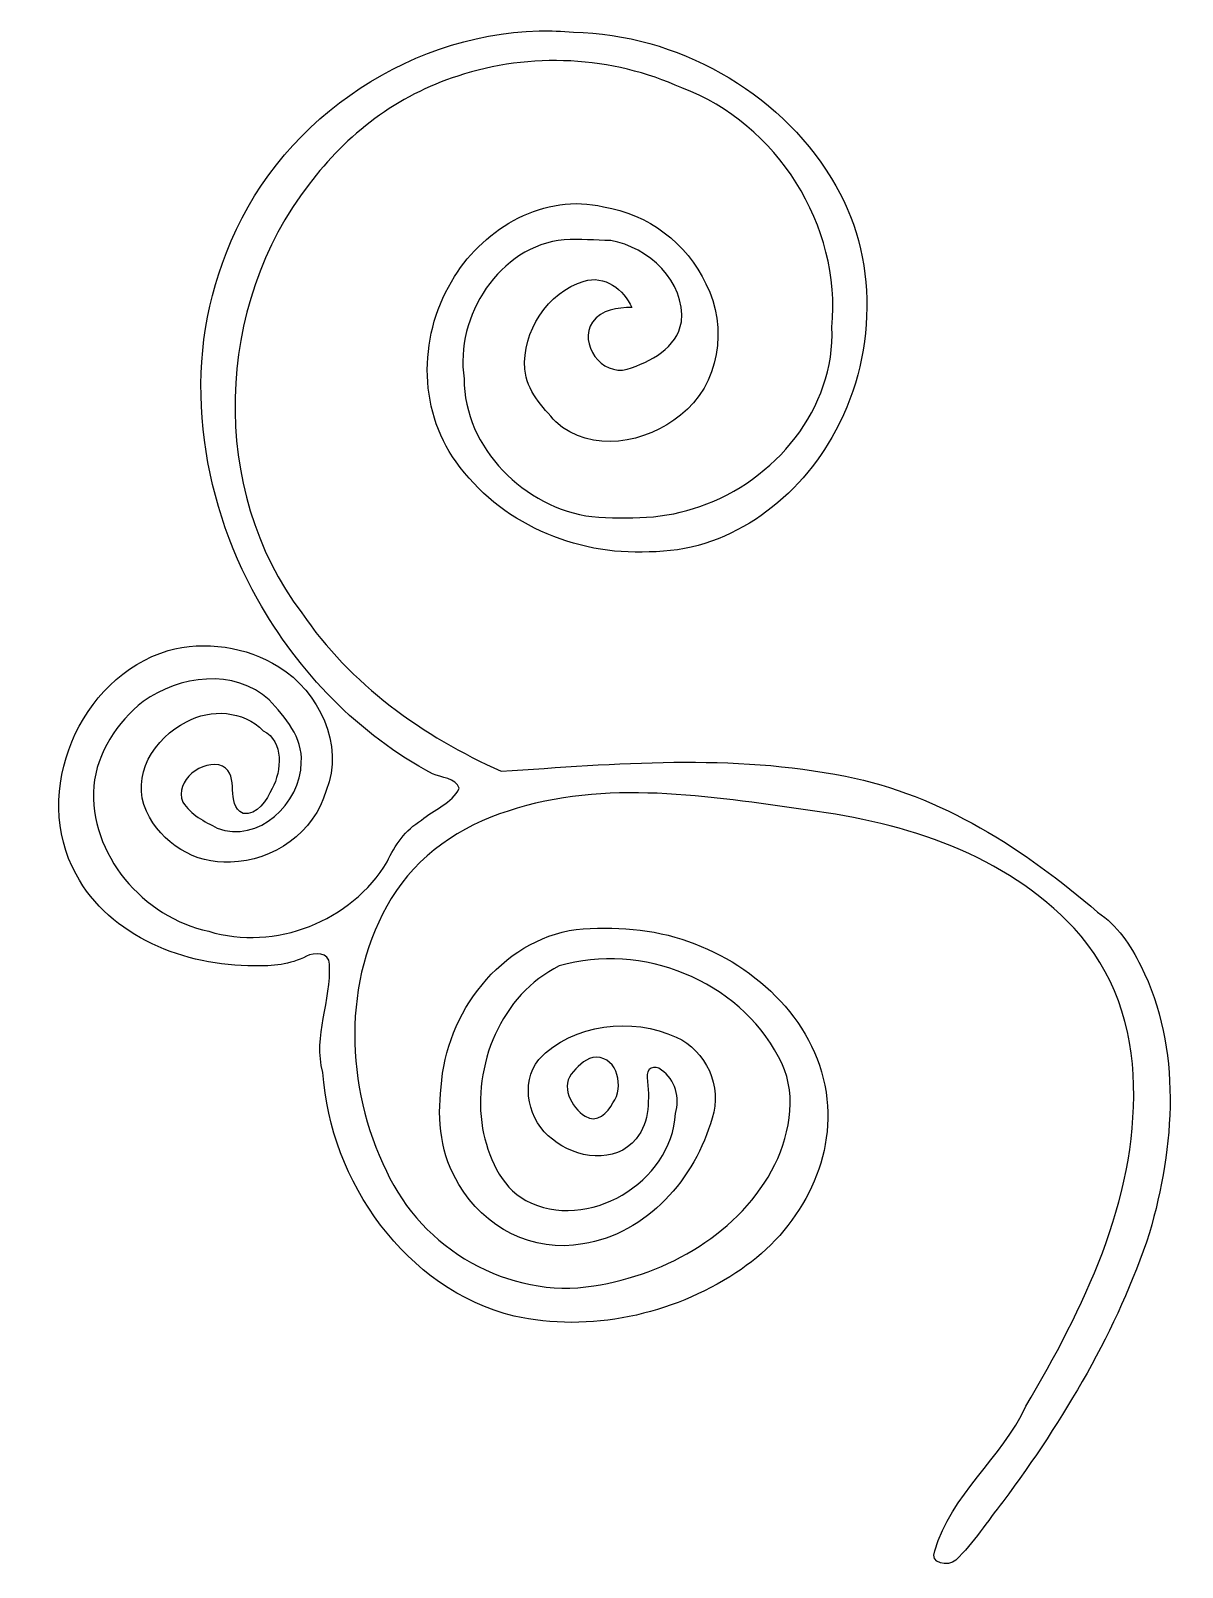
# Model space of a CAD drawing. Header units: centimetres. Extents: x -8.4 to 5.7, y -11.3 to 7.5.
import ezdxf

# ---------------------------------------------------------------- set-up
doc = ezdxf.new("R2010")
doc.units = ezdxf.units.CM
doc.header["$MEASUREMENT"] = 0
doc.layers.add('Layer 1', color=7, linetype='Continuous')

msp = doc.modelspace()

# ---------------------------------------------------------------- linework, layer by layer
at = {"layer": 'Layer 1'}
for points, knots in [([(-2.16132, 7.50424), (-3.82474, 7.4637), (-5.39413, 6.35021), (-5.98025, 4.79744), (-5.98025, 4.79744), (-6.53519, 3.42763), (-6.31523, 1.82738), (-5.59978, 0.56218), (-5.59978, 0.56218), (-5.10163, -0.32778), (-4.3653, -1.09207), (-3.46191, -1.57096), (-3.46191, -1.57096), (-3.35638, -1.61491), (-3.17772, -1.62599), (-3.13614, -1.7479), (-3.13614, -1.7479), (-3.22266, -1.93428), (-3.45027, -2.00839), (-3.59916, -2.13816), (-3.59916, -2.13816), (-3.79199, -2.25686), (-3.92545, -2.444), (-4.01671, -2.64583), (-4.01671, -2.64583), (-4.44966, -3.37177), (-5.38918, -3.74212), (-6.19775, -3.49459), (-6.19775, -3.49459), (-6.99566, -3.3267), (-7.66446, -2.55345), (-7.60346, -1.71979), (-7.60346, -1.71979), (-7.56091, -1.3159), (-7.32106, -0.93673), (-6.99988, -0.68957), (-6.99988, -0.68957), (-6.56248, -0.36748), (-5.88094, -0.28205), (-5.45786, -0.66725), (-5.45786, -0.66725), (-5.26528, -0.8819), (-5.04576, -1.1261), (-5.06677, -1.43454), (-5.06677, -1.43454), (-5.07071, -1.92866), (-5.59441, -2.43028), (-6.09451, -2.23408), (-6.09451, -2.23408), (-6.24852, -2.15348), (-6.41978, -2.071), (-6.51371, -1.91658), (-6.51371, -1.91658), (-6.62342, -1.65794), (-6.27067, -1.38237), (-6.02837, -1.47588), (-6.02837, -1.47588), (-5.80706, -1.59389), (-6.00454, -1.94394), (-5.77867, -2.05548), (-5.77867, -2.05548), (-5.60056, -2.08614), (-5.4905, -1.88368), (-5.42148, -1.75121), (-5.42148, -1.75121), (-5.30792, -1.53042), (-5.27627, -1.18122), (-5.53062, -1.04428), (-5.53062, -1.04428), (-5.77455, -0.79751), (-6.17228, -0.77141), (-6.47072, -0.93679), (-6.47072, -0.93679), (-6.86106, -1.12239), (-7.15889, -1.60715), (-6.95689, -2.02737), (-6.95689, -2.02737), (-6.78201, -2.42009), (-6.36231, -2.67605), (-5.93163, -2.6494), (-5.93163, -2.6494), (-5.40808, -2.64013), (-4.90537, -2.28414), (-4.7625, -1.77684), (-4.7625, -1.77684), (-4.53902, -1.21382), (-4.85097, -0.56656), (-5.3421, -0.26293), (-5.3421, -0.26293), (-5.73746, -0.01507), (-6.24682, 0.05978), (-6.69479, -0.06615), (-6.69479, -0.06615), (-7.77751, -0.3925), (-8.37289, -1.79962), (-7.81926, -2.7988), (-7.81926, -2.7988), (-7.40284, -3.5675), (-6.48425, -3.91997), (-5.64141, -3.91749), (-5.64141, -3.91749), (-5.42066, -3.92343), (-5.20139, -3.90261), (-5.00393, -3.79925), (-5.00393, -3.79925), (-4.90716, -3.75389), (-4.72483, -3.74712), (-4.72281, -3.89764), (-4.72281, -3.89764), (-4.69601, -4.33835), (-4.92429, -4.77942), (-4.80301, -5.21891), (-4.80301, -5.21891), (-4.71309, -6.55341), (-3.7892, -7.86778), (-2.46559, -8.19712), (-2.46559, -8.19712), (-1.54152, -8.40138), (-0.53996, -8.18096), (0.24283, -7.66824), (0.24283, -7.66824), (0.94384, -7.22126), (1.45203, -6.39978), (1.35682, -5.5455), (1.35682, -5.5455), (1.25853, -4.63016), (0.50455, -3.91063), (-0.33498, -3.62005), (-0.33498, -3.62005), (-0.77077, -3.46027), (-1.24798, -3.43473), (-1.70798, -3.47202), (-1.70798, -3.47202), (-2.63094, -3.6064), (-3.30191, -4.49624), (-3.35657, -5.39912), (-3.35657, -5.39912), (-3.40877, -5.80458), (-3.36083, -6.23441), (-3.14027, -6.5873), (-3.14027, -6.5873), (-2.84465, -7.10673), (-2.22357, -7.43223), (-1.62658, -7.31231), (-1.62658, -7.31231), (-0.8439, -7.19588), (-0.25128, -6.51033), (-0.04663, -5.77716), (-0.04663, -5.77716), (0.08196, -5.39287), (-0.11845, -4.95231), (-0.48452, -4.78896), (-0.48452, -4.78896), (-1.0244, -4.53922), (-1.74379, -4.62122), (-2.1638, -5.05933), (-2.1638, -5.05933), (-2.40085, -5.35557), (-2.28725, -5.82018), (-1.99595, -6.03663), (-1.99595, -6.03663), (-1.71685, -6.27224), (-1.22493, -6.34291), (-0.974, -6.03085), (-0.974, -6.03085), (-0.80296, -5.82152), (-0.81369, -5.53493), (-0.83923, -5.28257), (-0.83923, -5.28257), (-0.85849, -5.17294), (-0.74457, -5.11538), (-0.66642, -5.18997), (-0.66642, -5.18997), (-0.49432, -5.30399), (-0.43546, -5.52999), (-0.49361, -5.72161), (-0.49361, -5.72161), (-0.53574, -6.56157), (-1.57469, -7.18165), (-2.3242, -6.78326), (-2.3242, -6.78326), (-2.63915, -6.6089), (-2.78377, -6.23906), (-2.85171, -5.90269), (-2.85171, -5.90269), (-2.97803, -5.14187), (-2.62601, -4.26512), (-1.91327, -3.91831), (-1.91327, -3.91831), (-0.91155, -3.62227), (0.27999, -4.09718), (0.76481, -5.02956), (0.76481, -5.02956), (1.00189, -5.43538), (0.91268, -5.94359), (0.72099, -6.34587), (0.72099, -6.34587), (0.30148, -7.17897), (-0.5937, -7.6869), (-1.49242, -7.82671), (-1.49242, -7.82671), (-2.52844, -7.99547), (-3.59688, -7.37052), (-4.02458, -6.42707), (-4.02458, -6.42707), (-4.5322, -5.4006), (-4.57371, -4.09066), (-3.96627, -3.0948), (-3.96627, -3.0948), (-3.6529, -2.56862), (-3.11457, -2.20665), (-2.53802, -2.02571), (-2.53802, -2.02571), (-1.35535, -1.63544), (-0.0815, -1.84215), (1.12412, -2.0164), (1.12412, -2.0164), (2.31561, -2.16563), (3.54088, -2.5575), (4.37637, -3.45777), (4.37637, -3.45777), (4.85706, -3.9703), (5.10012, -4.67506), (5.10402, -5.37516), (5.10402, -5.37516), (5.14172, -6.79231), (4.48834, -8.10804), (3.7885, -9.29762), (3.7885, -9.29762), (3.49609, -9.93079), (2.87237, -10.37742), (2.6756, -11.06372), (2.6756, -11.06372), (2.60582, -11.21777), (2.83937, -11.26496), (2.93109, -11.17782), (2.93109, -11.17782), (3.15068, -10.96995), (3.31609, -10.69961), (3.50855, -10.46349), (3.50855, -10.46349), (4.25082, -9.45947), (4.90848, -8.37028), (5.29828, -7.18013), (5.29828, -7.18013), (5.60464, -6.1248), (5.69939, -4.92841), (5.19327, -3.91831), (5.19327, -3.91831), (5.06731, -3.66328), (4.90526, -3.42313), (4.66504, -3.26072), (4.66504, -3.26072), (3.77427, -2.49458), (2.75266, -1.83063), (1.58502, -1.60073), (1.58502, -1.60073), (0.20047, -1.32286), (-1.2244, -1.44521), (-2.62268, -1.54037), (-2.62268, -1.54037), (-3.58026, -1.1134), (-4.47057, -0.47504), (-5.06098, 0.39605), (-5.06098, 0.39605), (-6.19961, 1.89763), (-6.12363, 4.16103), (-4.97016, 5.63157), (-4.97016, 5.63157), (-4.51835, 6.23954), (-3.88541, 6.72247), (-3.15486, 6.95285), (-3.15486, 6.95285), (-2.27009, 7.25039), (-1.26705, 7.19621), (-0.41611, 6.80904), (-0.41611, 6.80904), (0.74698, 6.37574), (1.53684, 5.12289), (1.41717, 3.88441), (1.41717, 3.88441), (1.46366, 2.89392), (0.71615, 2.00563), (-0.19535, 1.69632), (-0.19535, 1.69632), (-0.61334, 1.54052), (-1.07434, 1.53983), (-1.51444, 1.57078), (-1.51444, 1.57078), (-2.33586, 1.67554), (-3.07549, 2.40653), (-3.07743, 3.25603), (-3.07743, 3.25603), (-3.19184, 4.01636), (-2.64648, 4.87748), (-1.85208, 4.95432), (-1.85208, 4.95432), (-1.6617, 4.95766), (-1.47319, 4.95388), (-1.28488, 4.94275), (-1.28488, 4.94275), (-0.82509, 4.86691), (-0.37046, 4.44225), (-0.42168, 3.95139), (-0.42168, 3.95139), (-0.47462, 3.62918), (-0.80053, 3.46237), (-1.08314, 3.37261), (-1.08314, 3.37261), (-1.39382, 3.28832), (-1.68618, 3.68276), (-1.50647, 3.94891), (-1.50647, 3.94891), (-1.40248, 4.10013), (-1.19838, 4.12648), (-1.02857, 4.12502), (-1.02857, 4.12502), (-1.12147, 4.34946), (-1.36396, 4.52532), (-1.61148, 4.44831), (-1.61148, 4.44831), (-2.0539, 4.31204), (-2.37089, 3.83133), (-2.33412, 3.37096), (-2.33412, 3.37096), (-2.31218, 3.10946), (-2.12137, 2.91263), (-1.95626, 2.72769), (-1.95626, 2.72769), (-1.52971, 2.33849), (-0.84403, 2.46745), (-0.43321, 2.81029), (-0.43321, 2.81029), (0.04406, 3.1773), (0.1506, 3.88906), (-0.12118, 4.41522), (-0.12118, 4.41522), (-0.35069, 4.91153), (-0.83359, 5.27125), (-1.37418, 5.35616), (-1.37418, 5.35616), (-2.08873, 5.53141), (-2.82344, 5.10167), (-3.19268, 4.50299), (-3.19268, 4.50299), (-3.62798, 3.83449), (-3.65349, 2.89174), (-3.17417, 2.24069), (-3.17417, 2.24069), (-2.65186, 1.49831), (-1.72054, 1.09059), (-0.8169, 1.14184), (-0.8169, 1.14184), (0.12384, 1.13326), (0.96416, 1.74154), (1.41518, 2.53759), (1.41518, 2.53759), (1.97167, 3.49104), (2.00548, 4.7607), (1.41221, 5.7026), (1.41221, 5.7026), (0.75203, 6.78321), (-0.47798, 7.45956), (-1.73872, 7.49151), (-1.73872, 7.49151), (-1.87921, 7.50411), (-2.02033, 7.50747), (-2.16132, 7.50424)], [0, 0, 0, 0, 0.01075269, 0.01075269, 0.01075269, 0.01075269, 0.02150538, 0.02150538, 0.02150538, 0.02150538, 0.03225806, 0.03225806, 0.03225806, 0.03225806, 0.04301075, 0.04301075, 0.04301075, 0.04301075, 0.05376344, 0.05376344, 0.05376344, 0.05376344, 0.06451613, 0.06451613, 0.06451613, 0.06451613, 0.07526882, 0.07526882, 0.07526882, 0.07526882, 0.08602151, 0.08602151, 0.08602151, 0.08602151, 0.09677419, 0.09677419, 0.09677419, 0.09677419, 0.10752688, 0.10752688, 0.10752688, 0.10752688, 0.11827957, 0.11827957, 0.11827957, 0.11827957, 0.12903226, 0.12903226, 0.12903226, 0.12903226, 0.13978495, 0.13978495, 0.13978495, 0.13978495, 0.15053763, 0.15053763, 0.15053763, 0.15053763, 0.16129032, 0.16129032, 0.16129032, 0.16129032, 0.17204301, 0.17204301, 0.17204301, 0.17204301, 0.1827957, 0.1827957, 0.1827957, 0.1827957, 0.19354839, 0.19354839, 0.19354839, 0.19354839, 0.20430108, 0.20430108, 0.20430108, 0.20430108, 0.21505376, 0.21505376, 0.21505376, 0.21505376, 0.22580645, 0.22580645, 0.22580645, 0.22580645, 0.23655914, 0.23655914, 0.23655914, 0.23655914, 0.24731183, 0.24731183, 0.24731183, 0.24731183, 0.25806452, 0.25806452, 0.25806452, 0.25806452, 0.2688172, 0.2688172, 0.2688172, 0.2688172, 0.27956989, 0.27956989, 0.27956989, 0.27956989, 0.29032258, 0.29032258, 0.29032258, 0.29032258, 0.30107527, 0.30107527, 0.30107527, 0.30107527, 0.31182796, 0.31182796, 0.31182796, 0.31182796, 0.32258065, 0.32258065, 0.32258065, 0.32258065, 0.33333333, 0.33333333, 0.33333333, 0.33333333, 0.34408602, 0.34408602, 0.34408602, 0.34408602, 0.35483871, 0.35483871, 0.35483871, 0.35483871, 0.3655914, 0.3655914, 0.3655914, 0.3655914, 0.37634409, 0.37634409, 0.37634409, 0.37634409, 0.38709677, 0.38709677, 0.38709677, 0.38709677, 0.39784946, 0.39784946, 0.39784946, 0.39784946, 0.40860215, 0.40860215, 0.40860215, 0.40860215, 0.41935484, 0.41935484, 0.41935484, 0.41935484, 0.43010753, 0.43010753, 0.43010753, 0.43010753, 0.44086022, 0.44086022, 0.44086022, 0.44086022, 0.4516129, 0.4516129, 0.4516129, 0.4516129, 0.46236559, 0.46236559, 0.46236559, 0.46236559, 0.47311828, 0.47311828, 0.47311828, 0.47311828, 0.48387097, 0.48387097, 0.48387097, 0.48387097, 0.49462366, 0.49462366, 0.49462366, 0.49462366, 0.50537634, 0.50537634, 0.50537634, 0.50537634, 0.51612903, 0.51612903, 0.51612903, 0.51612903, 0.52688172, 0.52688172, 0.52688172, 0.52688172, 0.53763441, 0.53763441, 0.53763441, 0.53763441, 0.5483871, 0.5483871, 0.5483871, 0.5483871, 0.55913978, 0.55913978, 0.55913978, 0.55913978, 0.56989247, 0.56989247, 0.56989247, 0.56989247, 0.58064516, 0.58064516, 0.58064516, 0.58064516, 0.59139785, 0.59139785, 0.59139785, 0.59139785, 0.60215054, 0.60215054, 0.60215054, 0.60215054, 0.61290323, 0.61290323, 0.61290323, 0.61290323, 0.62365591, 0.62365591, 0.62365591, 0.62365591, 0.6344086, 0.6344086, 0.6344086, 0.6344086, 0.64516129, 0.64516129, 0.64516129, 0.64516129, 0.65591398, 0.65591398, 0.65591398, 0.65591398, 0.66666667, 0.66666667, 0.66666667, 0.66666667, 0.67741935, 0.67741935, 0.67741935, 0.67741935, 0.68817204, 0.68817204, 0.68817204, 0.68817204, 0.69892473, 0.69892473, 0.69892473, 0.69892473, 0.70967742, 0.70967742, 0.70967742, 0.70967742, 0.72043011, 0.72043011, 0.72043011, 0.72043011, 0.7311828, 0.7311828, 0.7311828, 0.7311828, 0.74193548, 0.74193548, 0.74193548, 0.74193548, 0.75268817, 0.75268817, 0.75268817, 0.75268817, 0.76344086, 0.76344086, 0.76344086, 0.76344086, 0.77419355, 0.77419355, 0.77419355, 0.77419355, 0.78494624, 0.78494624, 0.78494624, 0.78494624, 0.79569892, 0.79569892, 0.79569892, 0.79569892, 0.80645161, 0.80645161, 0.80645161, 0.80645161, 0.8172043, 0.8172043, 0.8172043, 0.8172043, 0.82795699, 0.82795699, 0.82795699, 0.82795699, 0.83870968, 0.83870968, 0.83870968, 0.83870968, 0.84946237, 0.84946237, 0.84946237, 0.84946237, 0.86021505, 0.86021505, 0.86021505, 0.86021505, 0.87096774, 0.87096774, 0.87096774, 0.87096774, 0.88172043, 0.88172043, 0.88172043, 0.88172043, 0.89247312, 0.89247312, 0.89247312, 0.89247312, 0.90322581, 0.90322581, 0.90322581, 0.90322581, 0.91397849, 0.91397849, 0.91397849, 0.91397849, 0.92473118, 0.92473118, 0.92473118, 0.92473118, 0.93548387, 0.93548387, 0.93548387, 0.93548387, 0.94623656, 0.94623656, 0.94623656, 0.94623656, 0.95698925, 0.95698925, 0.95698925, 0.95698925, 0.96774194, 0.96774194, 0.96774194, 0.96774194, 0.97849462, 0.97849462, 0.97849462, 0.97849462, 1, 1, 1, 1]), ([(-1.461, -5.0337), (-1.19621, -5.0393), (-1.12148, -5.40269), (-1.2576, -5.59098), (-1.2576, -5.59098), (-1.32151, -5.71421), (-1.45565, -5.84798), (-1.59825, -5.75303), (-1.59825, -5.75303), (-1.76849, -5.65061), (-1.90875, -5.37315), (-1.73964, -5.20981), (-1.73964, -5.20981), (-1.67218, -5.12206), (-1.57699, -5.03758), (-1.461, -5.0337)], [0, 0, 0, 0, 0.2, 0.2, 0.2, 0.2, 0.4, 0.4, 0.4, 0.4, 0.6, 0.6, 0.6, 0.6, 1, 1, 1, 1])]:
    msp.add_open_spline(points, degree=3, knots=knots, dxfattribs=at)

doc.saveas('drawing.dxf')
